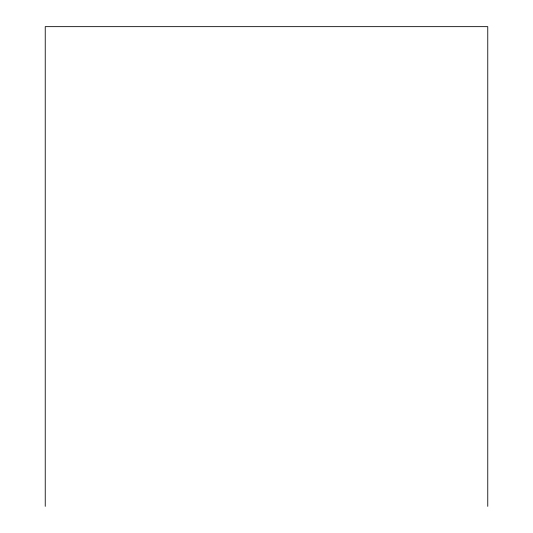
<?xml version="1.0" encoding="UTF-8"?>
<svg xmlns="http://www.w3.org/2000/svg" width="533" height="533" viewBox="0 0 533 533"><rect width="100%" height="100%" fill="white"/><g stroke="black" fill="none" stroke-linecap="round" stroke-linejoin="round"><path stroke-width="0.8" d="M487.762 506.35L487.762 26.65L45.238 26.65L45.238 506.35"/></g></svg>
